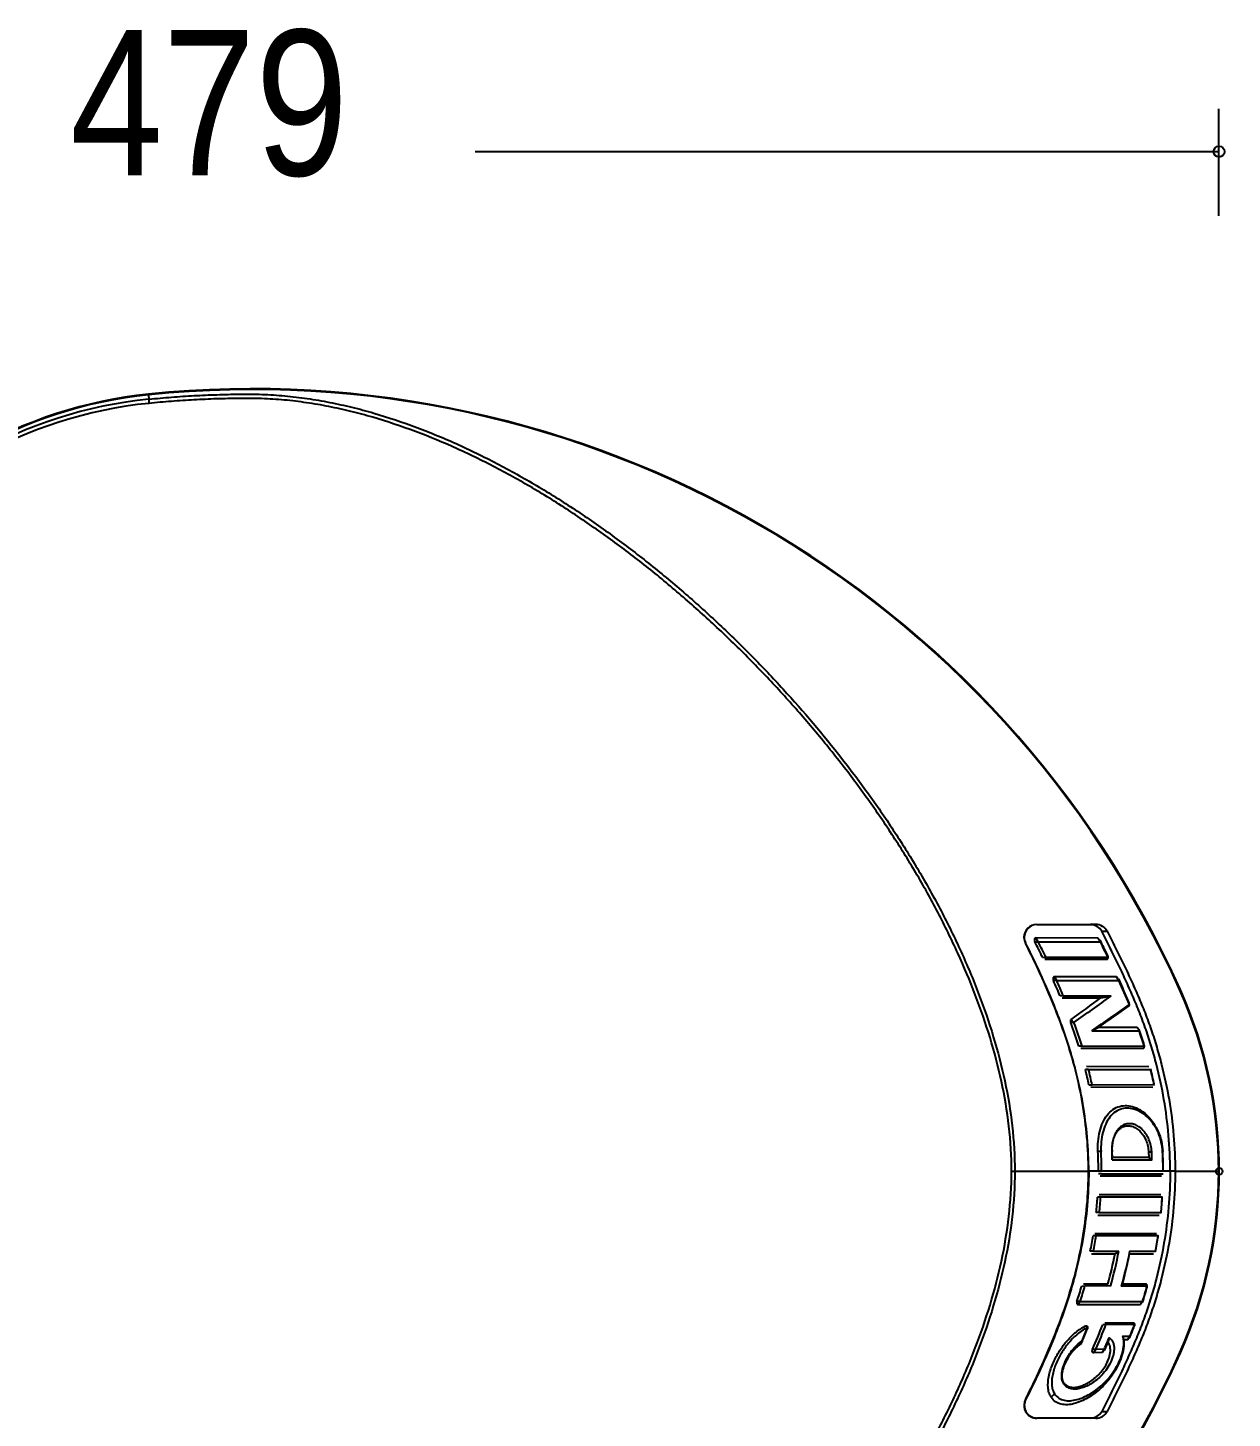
# Model space of a CAD drawing. Extents: x 0 to 170, y 4 to 247.
# Drawn here: x 40.68 to 73.59, y 209.37 to 247.37 of the extents above; entities that cross this region are included whole.
import ezdxf

# ---------------------------------------------------------------- set-up
doc = ezdxf.new("R2010")
doc.units = 0
doc.layers.add('LIVELLO_1', color=160, linetype='Continuous')
doc.styles.add('STD', font='txt')

# ---------------------------------------------------------------- blocks, each defined once
blk = doc.blocks.new('AI9-BLK1')
at = {"layer": 'LIVELLO_1', "color": 7}
for p, q in [((-11.684, 116.815), (-11.684, 119.742)), ((-32.005, 118.57), (-11.676, 118.57)), ((-16.661, 97.448), (-15.051, 97.448)), ((-16.659, 97.444), (-15.189, 97.444)), ((-15.05, 97.449), (-15.189, 97.444)), ((-14.994, 97.08), (-14.922, 96.97)), ((-16.501, 96.553), (-16.41, 96.55)), ((-14.713, 96.547), (-16.411, 96.55)), ((-16.443, 96.503), (-14.745, 96.5)), ((-16.116, 95.917), (-16.206, 95.918)), ((-16.116, 95.917), (-16.181, 96.016)), ((-14.415, 95.916), (-14.48, 96.015)), ((-15.933, 95.494), (-16.023, 95.496)), ((-15.966, 95.443), (-14.91, 95.443)), ((-14.908, 95.443), (-14.637, 95.493)), ((-15.646, 94.771), (-15.735, 94.772)), ((-15.646, 94.771), (-15.724, 94.854)), ((-15.157, 94.542), (-14.981, 94.63)), ((-13.858, 94.541), (-13.916, 94.629)), ((-15.157, 94.541), (-13.859, 94.539)), ((-15.426, 94.121), (-15.514, 94.121)), ((-15.247, 93.487), (-15.334, 93.488)), ((-13.601, 93.562), (-15.299, 93.565)), ((-15.236, 93.065), (-15.147, 93.064)), ((-15.184, 93.009), (-13.49, 93.007)), ((-13.454, 93.061), (-15.148, 93.064)), ((-14.596, 91.079), (-14.604, 91.245)), ((-13.608, 91.239), (-13.601, 91.078)), ((-17.352, 90.703), (-17.262, 90.703)), ((-14.977, 90.703), (-15.243, 90.703)), ((-14.891, 90.634), (-14.978, 90.634)), ((-13.252, 90.568), (-14.933, 90.571)), ((-13.21, 90.703), (-14.891, 90.703)), ((-14.891, 90.634), (-13.212, 90.631)), ((-13.017, 90.703), (-13.207, 90.703)), ((-13.273, 90.056), (-14.955, 90.058)), ((-14.916, 89.998), (-15.001, 89.998)), ((-14.953, 89.575), (-15.038, 89.575)), ((-14.997, 89.508), (-13.313, 89.507)), ((-15.038, 88.942), (-15.123, 88.942)), ((-13.386, 88.996), (-15.075, 88.998)), ((-15.115, 88.52), (-15.201, 88.52)), ((-15.165, 88.446), (-14.521, 88.446)), ((-15.115, 88.52), (-14.419, 88.52)), ((-14.419, 88.52), (-14.521, 88.446)), ((-14.127, 88.444), (-13.472, 88.444)), ((-15.434, 87.568), (-15.346, 87.569)), ((-14.72, 87.62), (-15.381, 87.622)), ((-14.647, 87.568), (-15.346, 87.569)), ((-13.679, 87.62), (-14.323, 87.62)), ((-13.771, 87.144), (-13.827, 87.06)), ((-14.772, 86.512), (-14.86, 86.511)), ((-14.806, 86.561), (-14.025, 86.559)), ((-14.888, 84.141), (-14.742, 84.141)), ((-15.19, 83.96), (-16.661, 83.96))]:
    blk.add_line(p, q, dxfattribs=at)
for points in [[(-16.712, 96.974), (-16.62, 96.973), (-16.691, 97.082)], [(-14.598, 91.015), (-13.514, 91.014), (-13.601, 91.078), (-14.596, 91.079)], [(-15.474, 87.146), (-15.531, 87.061), (-13.827, 87.06)], [(-14.686, 86.156), (-14.724, 86.034), (-14.82, 85.803)], [(-14.117, 86.193), (-14.181, 86.099), (-14.285, 86.099)], [(-14.814, 85.848), (-14.877, 85.75), (-15.108, 85.743)]]:
    blk.add_lwpolyline(points, dxfattribs=at)
blk.add_circle((-11.682, 118.57), 0.148, dxfattribs=at)
blk.add_ellipse((-11.675, 90.703), major_axis=(-0.0007, -0.098), ratio=0.898045, dxfattribs=at)
for points, knots in [([(-49.522, 74.42), (-47.498, 71.62), (-44.376, 69.816), (-40.937, 69.463), (-29.008, 68.239), (-17.64, 74.803), (-12.735, 85.746), (-11.322, 88.899), (-11.322, 92.506), (-12.735, 95.659), (-17.64, 106.602), (-29.008, 113.166), (-40.937, 111.942)], [0, 0, 0, 0, 1, 1, 1, 2, 2, 2, 3, 3, 3, 4, 4, 4, 4]), ([(-12.881, 90.703), (-12.881, 90.703), (-11.691, 90.703), (-11.691, 90.703), (-11.691, 92.409), (-12.053, 94.095), (-12.75, 95.652), (-17.652, 106.587), (-29.014, 113.149), (-40.935, 111.925), (-40.935, 111.925), (-40.924, 111.805), (-40.924, 111.805), (-40.718, 111.827), (-40.513, 111.845), (-40.306, 111.86), (-40.1, 111.876), (-39.894, 111.891), (-39.688, 111.902), (-39.481, 111.912), (-39.275, 111.921), (-39.067, 111.928), (-38.861, 111.935), (-38.655, 111.939), (-38.448, 111.942), (-38.345, 111.942), (-38.242, 111.943), (-38.139, 111.942), (-38.036, 111.942), (-37.933, 111.94), (-37.829, 111.936), (-37.622, 111.928), (-37.415, 111.915), (-37.21, 111.896), (-37.004, 111.878), (-36.799, 111.852), (-36.595, 111.824), (-36.39, 111.793), (-36.186, 111.759), (-35.984, 111.718), (-35.781, 111.678), (-35.579, 111.634), (-35.378, 111.586), (-35.178, 111.536), (-34.977, 111.482), (-34.78, 111.424), (-34.384, 111.309), (-33.99, 111.178), (-33.605, 111.032), (-33.217, 110.886), (-32.834, 110.729), (-32.458, 110.559), (-32.082, 110.387), (-31.711, 110.204), (-31.345, 110.011), (-30.979, 109.819), (-30.619, 109.615), (-30.263, 109.404), (-29.909, 109.191), (-29.559, 108.969), (-29.214, 108.741), (-28.87, 108.511), (-28.531, 108.274), (-28.197, 108.029), (-27.863, 107.785), (-27.535, 107.534), (-27.213, 107.276), (-26.888, 107.016), (-26.571, 106.751), (-26.258, 106.48), (-25.946, 106.209), (-25.639, 105.931), (-25.337, 105.648), (-25.035, 105.365), (-24.738, 105.075), (-24.447, 104.78), (-24.157, 104.485), (-23.871, 104.187), (-23.592, 103.88), (-23.032, 103.269), (-22.498, 102.636), (-21.987, 101.984), (-21.733, 101.657), (-21.482, 101.325), (-21.241, 100.989), (-21, 100.653), (-20.767, 100.311), (-20.539, 99.963), (-20.313, 99.617), (-20.093, 99.264), (-19.883, 98.908), (-19.672, 98.55), (-19.47, 98.187), (-19.278, 97.821), (-19.087, 97.454), (-18.904, 97.082), (-18.732, 96.704), (-18.56, 96.327), (-18.398, 95.944), (-18.252, 95.557), (-18.104, 95.171), (-17.968, 94.776), (-17.849, 94.381), (-17.728, 93.983), (-17.624, 93.582), (-17.537, 93.176), (-17.362, 92.363), (-17.262, 91.533), (-17.262, 90.703), (-17.262, 90.703), (-15.247, 90.703), (-15.247, 90.703), (-15.247, 91.014), (-15.262, 91.325), (-15.29, 91.634), (-15.317, 91.943), (-15.358, 92.253), (-15.411, 92.559), (-15.463, 92.867), (-15.529, 93.172), (-15.606, 93.473), (-15.683, 93.775), (-15.772, 94.074), (-15.871, 94.368), (-15.969, 94.661), (-16.08, 94.954), (-16.196, 95.243), (-16.312, 95.533), (-16.436, 95.816), (-16.565, 96.099), (-16.694, 96.382), (-16.831, 96.662), (-16.971, 96.94)], [0, 0, 0, 0, 1, 1, 1, 2, 2, 2, 3, 3, 3, 4, 4, 4, 5, 5, 5, 6, 6, 6, 7, 7, 7, 8, 8, 8, 9, 9, 9, 10, 10, 10, 11, 11, 11, 12, 12, 12, 13, 13, 13, 14, 14, 14, 15, 15, 15, 16, 16, 16, 17, 17, 17, 18, 18, 18, 19, 19, 19, 20, 20, 20, 21, 21, 21, 22, 22, 22, 23, 23, 23, 24, 24, 24, 25, 25, 25, 26, 26, 26, 27, 27, 27, 28, 28, 28, 29, 29, 29, 30, 30, 30, 31, 31, 31, 32, 32, 32, 33, 33, 33, 34, 34, 34, 35, 35, 35, 36, 36, 36, 37, 37, 37, 38, 38, 38, 39, 39, 39, 40, 40, 40, 41, 41, 41, 42, 42, 42, 43, 43, 43, 44, 44, 44, 44]), ([(-40.924, 111.805), (-40.924, 111.805), (-40.924, 111.805), (-40.924, 111.805), (-40.924, 111.805), (-40.925, 111.804), (-40.925, 111.804), (-40.925, 111.804), (-40.925, 111.803), (-40.925, 111.803), (-40.925, 111.803), (-40.925, 111.8), (-40.925, 111.8), (-40.925, 111.8), (-40.927, 111.794), (-40.927, 111.794), (-40.927, 111.794), (-40.927, 111.769), (-40.927, 111.769), (-40.927, 111.769), (-40.925, 111.73), (-40.925, 111.73), (-40.925, 111.73), (-40.923, 111.691), (-40.923, 111.691), (-44.293, 111.354), (-47.36, 109.595), (-49.35, 106.853)], [0, 0, 0, 0, 1, 1, 1, 2, 2, 2, 3, 3, 3, 4, 4, 4, 5, 5, 5, 6, 6, 6, 7, 7, 7, 8, 8, 8, 9, 9, 9, 9]), ([(-17.352, 90.703), (-17.352, 91.526), (-17.454, 92.353), (-17.628, 93.159), (-17.716, 93.563), (-17.82, 93.964), (-17.939, 94.358), (-18.06, 94.754), (-18.194, 95.142), (-18.341, 95.53), (-18.488, 95.914), (-18.65, 96.294), (-18.821, 96.669), (-18.992, 97.046), (-19.174, 97.417), (-19.366, 97.781), (-19.46, 97.964), (-19.559, 98.146), (-19.659, 98.326), (-19.759, 98.506), (-19.863, 98.685), (-19.967, 98.862), (-20.178, 99.217), (-20.395, 99.566), (-20.623, 99.912), (-20.847, 100.258), (-21.082, 100.598), (-21.321, 100.932), (-21.563, 101.267), (-21.809, 101.598), (-22.065, 101.921), (-22.318, 102.247), (-22.58, 102.567), (-22.845, 102.882), (-22.979, 103.039), (-23.114, 103.194), (-23.249, 103.348), (-23.385, 103.503), (-23.524, 103.656), (-23.661, 103.808), (-23.94, 104.112), (-24.225, 104.411), (-24.514, 104.703), (-24.66, 104.852), (-24.806, 104.996), (-24.953, 105.139), (-25.101, 105.284), (-25.251, 105.426), (-25.401, 105.566), (-25.702, 105.848), (-26.008, 106.125), (-26.319, 106.393), (-26.631, 106.663), (-26.948, 106.928), (-27.269, 107.185), (-27.591, 107.44), (-27.918, 107.691), (-28.251, 107.934), (-28.584, 108.176), (-28.921, 108.412), (-29.265, 108.64), (-29.608, 108.869), (-29.955, 109.089), (-30.31, 109.3), (-30.663, 109.511), (-31.021, 109.713), (-31.386, 109.904), (-31.751, 110.095), (-32.12, 110.278), (-32.496, 110.448), (-32.869, 110.618), (-33.25, 110.774), (-33.635, 110.92), (-34.022, 111.064), (-34.411, 111.194), (-34.808, 111.31), (-35.004, 111.367), (-35.203, 111.421), (-35.402, 111.471), (-35.602, 111.519), (-35.802, 111.563), (-36.006, 111.603), (-36.207, 111.644), (-36.41, 111.678), (-36.613, 111.708), (-36.817, 111.737), (-37.02, 111.763), (-37.225, 111.781), (-37.328, 111.79), (-37.43, 111.797), (-37.533, 111.804), (-37.636, 111.813), (-37.738, 111.817), (-37.843, 111.821), (-37.893, 111.823), (-37.944, 111.824), (-37.995, 111.825), (-38.048, 111.825), (-38.098, 111.825), (-38.15, 111.827), (-38.201, 111.827), (-38.253, 111.827), (-38.304, 111.825), (-38.355, 111.825), (-38.407, 111.825), (-38.458, 111.825), (-38.562, 111.824), (-38.665, 111.823), (-38.766, 111.821), (-38.87, 111.818), (-38.973, 111.815), (-39.076, 111.813), (-39.28, 111.805), (-39.485, 111.796), (-39.692, 111.786), (-39.897, 111.774), (-40.101, 111.762), (-40.308, 111.745), (-40.513, 111.729), (-40.718, 111.712), (-40.923, 111.691)], [0, 0, 0, 0, 1, 1, 1, 2, 2, 2, 3, 3, 3, 4, 4, 4, 5, 5, 5, 6, 6, 6, 7, 7, 7, 8, 8, 8, 9, 9, 9, 10, 10, 10, 11, 11, 11, 12, 12, 12, 13, 13, 13, 14, 14, 14, 15, 15, 15, 16, 16, 16, 17, 17, 17, 18, 18, 18, 19, 19, 19, 20, 20, 20, 21, 21, 21, 22, 22, 22, 23, 23, 23, 24, 24, 24, 25, 25, 25, 26, 26, 26, 27, 27, 27, 28, 28, 28, 29, 29, 29, 30, 30, 30, 31, 31, 31, 32, 32, 32, 33, 33, 33, 34, 34, 34, 35, 35, 35, 36, 36, 36, 37, 37, 37, 38, 38, 38, 39, 39, 39, 40, 40, 40, 40]), ([(-16.661, 97.448), (-16.854, 97.448), (-17.011, 97.292), (-17.011, 97.098), (-17.011, 97.044), (-16.996, 96.99), (-16.971, 96.94)], [0, 0, 0, 0, 1, 1, 1, 2, 2, 2, 2]), ([(-16.661, 97.444), (-16.851, 97.444), (-17.005, 97.289), (-17.005, 97.098), (-17.005, 97.045), (-16.992, 96.991), (-16.967, 96.941)], [0, 0, 0, 0, 1, 1, 1, 2, 2, 2, 2]), ([(-15.243, 90.703), (-15.243, 91.014), (-15.256, 91.325), (-15.285, 91.634), (-15.311, 91.945), (-15.353, 92.254), (-15.405, 92.559), (-15.459, 92.868), (-15.524, 93.173), (-15.602, 93.474), (-15.639, 93.623), (-15.682, 93.775), (-15.725, 93.924), (-15.77, 94.074), (-15.815, 94.222), (-15.866, 94.368), (-15.915, 94.517), (-15.966, 94.663), (-16.022, 94.809), (-16.048, 94.881), (-16.077, 94.954), (-16.105, 95.028), (-16.134, 95.099), (-16.162, 95.172), (-16.191, 95.245), (-16.307, 95.533), (-16.431, 95.818), (-16.561, 96.102), (-16.69, 96.385), (-16.826, 96.665), (-16.967, 96.941)], [0, 0, 0, 0, 1, 1, 1, 2, 2, 2, 3, 3, 3, 4, 4, 4, 5, 5, 5, 6, 6, 6, 7, 7, 7, 8, 8, 8, 9, 9, 9, 10, 10, 10, 10]), ([(-14.994, 97.079), (-14.994, 97.079), (-16.693, 97.08), (-16.693, 97.08), (-16.697, 97.08), (-16.703, 97.08), (-16.707, 97.078), (-16.71, 97.075), (-16.715, 97.072), (-16.717, 97.068), (-16.722, 97.063), (-16.723, 97.058), (-16.725, 97.053), (-16.726, 97.048), (-16.727, 97.039), (-16.727, 97.034), (-16.727, 97.027), (-16.727, 97.021), (-16.726, 97.015), (-16.725, 97.008), (-16.723, 97.001), (-16.722, 96.994), (-16.719, 96.988), (-16.716, 96.981), (-16.713, 96.974)], [0, 0, 0, 0, 1, 1, 1, 2, 2, 2, 3, 3, 3, 4, 4, 4, 5, 5, 5, 6, 6, 6, 7, 7, 7, 8, 8, 8, 8]), ([(-16.411, 96.55), (-16.479, 96.692), (-16.549, 96.832), (-16.62, 96.973), (-16.62, 96.973), (-14.923, 96.97), (-14.923, 96.97)], [0, 0, 0, 0, 1, 1, 1, 2, 2, 2, 2]), ([(-14.745, 96.5), (-14.74, 96.5), (-14.736, 96.502), (-14.731, 96.503), (-14.727, 96.506), (-14.723, 96.509), (-14.72, 96.513), (-14.717, 96.517), (-14.714, 96.521), (-14.713, 96.526), (-14.709, 96.531), (-14.709, 96.539), (-14.709, 96.544), (-14.708, 96.55), (-14.709, 96.558), (-14.709, 96.564), (-14.711, 96.571), (-14.713, 96.577), (-14.714, 96.582), (-14.717, 96.59), (-14.718, 96.595), (-14.723, 96.602), (-14.791, 96.746), (-14.862, 96.888), (-14.933, 97.028)], [0, 0, 0, 0, 1, 1, 1, 2, 2, 2, 3, 3, 3, 4, 4, 4, 5, 5, 5, 6, 6, 6, 7, 7, 7, 8, 8, 8, 8]), ([(-13.017, 90.703), (-13.017, 91.029), (-13.033, 91.36), (-13.059, 91.686), (-13.088, 92.013), (-13.13, 92.339), (-13.187, 92.662), (-13.241, 92.987), (-13.31, 93.308), (-13.393, 93.626), (-13.432, 93.785), (-13.478, 93.942), (-13.525, 94.101), (-13.572, 94.257), (-13.623, 94.413), (-13.676, 94.569), (-13.73, 94.722), (-13.787, 94.877), (-13.847, 95.03), (-13.877, 95.108), (-13.908, 95.184), (-13.94, 95.259), (-13.971, 95.335), (-14.003, 95.411), (-14.035, 95.486), (-14.101, 95.636), (-14.168, 95.788), (-14.236, 95.935), (-14.304, 96.086), (-14.374, 96.233), (-14.444, 96.382), (-14.586, 96.679), (-14.734, 96.971), (-14.888, 97.262), (-14.888, 97.262), (-14.742, 97.262), (-14.742, 97.262)], [0, 0, 0, 0, 1, 1, 1, 2, 2, 2, 3, 3, 3, 4, 4, 4, 5, 5, 5, 6, 6, 6, 7, 7, 7, 8, 8, 8, 9, 9, 9, 10, 10, 10, 11, 11, 11, 12, 12, 12, 12]), ([(-14.742, 97.262), (-14.665, 97.116), (-14.591, 96.97), (-14.516, 96.824), (-14.443, 96.679), (-14.371, 96.53), (-14.299, 96.382), (-14.229, 96.233), (-14.159, 96.086), (-14.092, 95.935), (-14.023, 95.788), (-13.957, 95.636), (-13.891, 95.486), (-13.827, 95.335), (-13.765, 95.184), (-13.704, 95.03), (-13.644, 94.877), (-13.588, 94.722), (-13.536, 94.569), (-13.482, 94.413), (-13.431, 94.257), (-13.385, 94.1), (-13.338, 93.942), (-13.293, 93.785), (-13.252, 93.626), (-13.173, 93.308), (-13.103, 92.987), (-13.048, 92.662), (-12.992, 92.339), (-12.951, 92.013), (-12.922, 91.686), (-12.895, 91.36), (-12.881, 91.029), (-12.881, 90.703)], [0, 0, 0, 0, 1, 1, 1, 2, 2, 2, 3, 3, 3, 4, 4, 4, 5, 5, 5, 6, 6, 6, 7, 7, 7, 8, 8, 8, 9, 9, 9, 10, 10, 10, 11, 11, 11, 11]), ([(-14.481, 96.015), (-14.481, 96.015), (-16.181, 96.015), (-16.181, 96.015), (-16.185, 96.015), (-16.191, 96.015), (-16.195, 96.014), (-16.199, 96.009), (-16.203, 96.006), (-16.206, 96.002), (-16.209, 95.999), (-16.212, 95.995), (-16.213, 95.989), (-16.215, 95.985), (-16.216, 95.979), (-16.217, 95.974), (-16.217, 95.974), (-16.217, 95.957), (-16.217, 95.957), (-16.216, 95.948), (-16.215, 95.943), (-16.213, 95.935), (-16.212, 95.93), (-16.209, 95.924), (-16.206, 95.918)], [0, 0, 0, 0, 1, 1, 1, 2, 2, 2, 3, 3, 3, 4, 4, 4, 5, 5, 5, 6, 6, 6, 7, 7, 7, 8, 8, 8, 8]), ([(-15.646, 94.769), (-15.308, 95.008), (-14.971, 95.249), (-14.638, 95.491), (-14.638, 95.491), (-15.933, 95.494), (-15.933, 95.494), (-15.992, 95.635), (-16.053, 95.777), (-16.116, 95.916), (-16.116, 95.916), (-14.415, 95.914), (-14.415, 95.914)], [0, 0, 0, 0, 1, 1, 1, 2, 2, 2, 3, 3, 3, 4, 4, 4, 4]), ([(-13.916, 94.629), (-13.916, 94.629), (-14.983, 94.63), (-14.983, 94.63), (-14.702, 94.825), (-14.425, 95.02), (-14.147, 95.219), (-14.14, 95.226), (-14.136, 95.233), (-14.132, 95.242), (-14.13, 95.252), (-14.128, 95.263), (-14.13, 95.273), (-14.131, 95.286), (-14.134, 95.297), (-14.139, 95.307), (-14.23, 95.528), (-14.325, 95.745), (-14.423, 95.963)], [0, 0, 0, 0, 1, 1, 1, 2, 2, 2, 3, 3, 3, 4, 4, 4, 5, 5, 5, 6, 6, 6, 6]), ([(-15.725, 94.853), (-15.731, 94.849), (-15.735, 94.842), (-15.738, 94.833), (-15.743, 94.825), (-15.744, 94.815), (-15.743, 94.803), (-15.741, 94.792), (-15.74, 94.782), (-15.735, 94.772)], [0, 0, 0, 0, 1, 1, 1, 2, 2, 2, 3, 3, 3, 3]), ([(-13.723, 94.117), (-13.723, 94.117), (-15.426, 94.12), (-15.426, 94.12), (-15.494, 94.339), (-15.568, 94.555), (-15.646, 94.769)], [0, 0, 0, 0, 1, 1, 1, 2, 2, 2, 2]), ([(-15.46, 94.067), (-15.46, 94.067), (-13.758, 94.066), (-13.758, 94.066), (-13.754, 94.066), (-13.749, 94.066), (-13.747, 94.067), (-13.742, 94.068), (-13.739, 94.071), (-13.735, 94.075), (-13.732, 94.078), (-13.729, 94.083), (-13.727, 94.085), (-13.725, 94.09), (-13.723, 94.094), (-13.723, 94.098), (-13.72, 94.104), (-13.72, 94.11), (-13.72, 94.114), (-13.72, 94.12), (-13.72, 94.125), (-13.72, 94.129), (-13.722, 94.138), (-13.723, 94.142), (-13.725, 94.148), (-13.766, 94.291), (-13.813, 94.433), (-13.861, 94.575)], [0, 0, 0, 0, 1, 1, 1, 2, 2, 2, 3, 3, 3, 4, 4, 4, 5, 5, 5, 6, 6, 6, 7, 7, 7, 8, 8, 8, 9, 9, 9, 9]), ([(-15.147, 93.064), (-15.179, 93.204), (-15.211, 93.345), (-15.247, 93.487), (-15.247, 93.487), (-13.549, 93.484), (-13.549, 93.484)], [0, 0, 0, 0, 1, 1, 1, 2, 2, 2, 2]), ([(-13.223, 91.239), (-13.231, 91.414), (-13.271, 91.587), (-13.339, 91.75), (-13.373, 91.825), (-13.412, 91.901), (-13.459, 91.97), (-13.501, 92.035), (-13.551, 92.096), (-13.607, 92.153), (-13.658, 92.206), (-13.715, 92.253), (-13.776, 92.294), (-13.834, 92.332), (-13.895, 92.363), (-13.959, 92.387), (-14.021, 92.409), (-14.085, 92.423), (-14.149, 92.427), (-14.213, 92.431), (-14.275, 92.424), (-14.336, 92.409), (-14.398, 92.392), (-14.457, 92.363), (-14.511, 92.328), (-14.567, 92.289), (-14.618, 92.241), (-14.662, 92.186), (-14.708, 92.128), (-14.746, 92.061), (-14.778, 91.994), (-14.813, 91.92), (-14.839, 91.842), (-14.859, 91.762), (-14.88, 91.678), (-14.894, 91.594), (-14.9, 91.506), (-14.908, 91.418), (-14.91, 91.329), (-14.906, 91.242), (-14.906, 91.242), (-14.99, 91.242), (-14.99, 91.242), (-14.996, 91.335), (-14.994, 91.429), (-14.986, 91.522), (-14.978, 91.614), (-14.964, 91.703), (-14.942, 91.794), (-14.92, 91.876), (-14.894, 91.959), (-14.857, 92.037), (-14.826, 92.109), (-14.785, 92.179), (-14.736, 92.241), (-14.691, 92.298), (-14.638, 92.349), (-14.579, 92.392), (-14.522, 92.43), (-14.461, 92.46), (-14.396, 92.478), (-14.332, 92.495), (-14.265, 92.503), (-14.2, 92.498), (-14.13, 92.494), (-14.063, 92.479), (-13.999, 92.458), (-13.93, 92.433), (-13.864, 92.4), (-13.805, 92.359), (-13.739, 92.315), (-13.678, 92.265), (-13.625, 92.21), (-13.566, 92.149), (-13.514, 92.084), (-13.467, 92.013), (-13.418, 91.939), (-13.377, 91.862), (-13.342, 91.781), (-13.271, 91.611), (-13.23, 91.428), (-13.22, 91.244)], [0, 0, 0, 0, 1, 1, 1, 2, 2, 2, 3, 3, 3, 4, 4, 4, 5, 5, 5, 6, 6, 6, 7, 7, 7, 8, 8, 8, 9, 9, 9, 10, 10, 10, 11, 11, 11, 12, 12, 12, 13, 13, 13, 14, 14, 14, 15, 15, 15, 16, 16, 16, 17, 17, 17, 18, 18, 18, 19, 19, 19, 20, 20, 20, 21, 21, 21, 22, 22, 22, 23, 23, 23, 24, 24, 24, 25, 25, 25, 26, 26, 26, 27, 27, 27, 27]), ([(-13.608, 91.239), (-13.608, 91.239), (-13.521, 91.239), (-13.521, 91.239), (-13.528, 91.352), (-13.551, 91.464), (-13.596, 91.569), (-13.636, 91.665), (-13.691, 91.755), (-13.762, 91.83), (-13.796, 91.864), (-13.83, 91.896), (-13.87, 91.92), (-13.906, 91.946), (-13.945, 91.966), (-13.988, 91.981), (-14.027, 91.994), (-14.069, 92.003), (-14.11, 92.004), (-14.15, 92.007), (-14.191, 92.003), (-14.23, 91.991), (-14.271, 91.98), (-14.309, 91.963), (-14.342, 91.939), (-14.38, 91.913), (-14.412, 91.882), (-14.441, 91.848), (-14.472, 91.81), (-14.497, 91.769), (-14.519, 91.725), (-14.541, 91.676), (-14.56, 91.627), (-14.573, 91.576), (-14.602, 91.467), (-14.612, 91.354), (-14.606, 91.241)], [0, 0, 0, 0, 1, 1, 1, 2, 2, 2, 3, 3, 3, 4, 4, 4, 5, 5, 5, 6, 6, 6, 7, 7, 7, 8, 8, 8, 9, 9, 9, 10, 10, 10, 11, 11, 11, 12, 12, 12, 12]), ([(-14.604, 91.245), (-14.606, 91.298), (-14.605, 91.35), (-14.601, 91.401), (-14.595, 91.452), (-14.586, 91.503), (-14.573, 91.554), (-14.56, 91.601), (-14.544, 91.645), (-14.523, 91.691), (-14.504, 91.732), (-14.48, 91.769), (-14.451, 91.806), (-14.425, 91.837), (-14.394, 91.865), (-14.361, 91.886), (-14.329, 91.909), (-14.294, 91.926), (-14.257, 91.936), (-14.22, 91.946), (-14.182, 91.949), (-14.146, 91.947), (-14.107, 91.945), (-14.069, 91.937), (-14.034, 91.923), (-13.995, 91.911), (-13.959, 91.891), (-13.927, 91.868), (-13.89, 91.844), (-13.857, 91.815), (-13.827, 91.784), (-13.762, 91.715), (-13.712, 91.631), (-13.675, 91.543), (-13.655, 91.495), (-13.64, 91.445), (-13.629, 91.394), (-13.617, 91.343), (-13.61, 91.292), (-13.608, 91.239)], [0, 0, 0, 0, 1, 1, 1, 2, 2, 2, 3, 3, 3, 4, 4, 4, 5, 5, 5, 6, 6, 6, 7, 7, 7, 8, 8, 8, 9, 9, 9, 10, 10, 10, 11, 11, 11, 12, 12, 12, 13, 13, 13, 13]), ([(-14.891, 90.703), (-14.891, 90.703), (-14.977, 90.703), (-14.977, 90.703), (-14.977, 90.882), (-14.981, 91.062), (-14.99, 91.242)], [0, 0, 0, 0, 1, 1, 1, 2, 2, 2, 2]), ([(-17.262, 90.703), (-17.262, 89.872), (-17.362, 89.04), (-17.537, 88.229), (-17.624, 87.822), (-17.728, 87.422), (-17.849, 87.024), (-17.968, 86.629), (-18.104, 86.234), (-18.252, 85.848), (-18.398, 85.459), (-18.56, 85.076), (-18.732, 84.701), (-18.818, 84.512), (-18.907, 84.323), (-18.998, 84.137), (-19.088, 83.951), (-19.181, 83.766), (-19.278, 83.583), (-19.47, 83.215), (-19.672, 82.853), (-19.883, 82.496), (-20.093, 82.138), (-20.313, 81.788), (-20.539, 81.442), (-20.653, 81.267), (-20.768, 81.095), (-20.886, 80.924), (-21.001, 80.752), (-21.121, 80.585), (-21.241, 80.416), (-21.362, 80.247), (-21.485, 80.08), (-21.609, 79.915), (-21.734, 79.749), (-21.86, 79.583), (-21.987, 79.42), (-22.498, 78.769), (-23.032, 78.135), (-23.592, 77.523), (-23.871, 77.218), (-24.157, 76.919), (-24.447, 76.623), (-24.738, 76.328), (-25.035, 76.04), (-25.337, 75.757), (-25.639, 75.473), (-25.946, 75.196), (-26.258, 74.924), (-26.571, 74.654), (-26.888, 74.388), (-27.213, 74.129), (-27.535, 73.871), (-27.863, 73.62), (-28.197, 73.376), (-28.531, 73.131), (-28.87, 72.894), (-29.214, 72.664), (-29.559, 72.435), (-29.909, 72.214), (-30.263, 72.001), (-30.619, 71.788), (-30.979, 71.586), (-31.345, 71.394), (-31.711, 71.201), (-32.082, 71.018), (-32.458, 70.848), (-32.834, 70.676), (-33.217, 70.517), (-33.605, 70.371), (-33.99, 70.226), (-34.384, 70.095), (-34.78, 69.978), (-34.977, 69.923), (-35.178, 69.869), (-35.378, 69.819), (-35.579, 69.771), (-35.781, 69.726), (-35.984, 69.686), (-36.186, 69.646), (-36.39, 69.611), (-36.595, 69.581), (-36.799, 69.551), (-37.004, 69.527), (-37.21, 69.509), (-37.415, 69.489), (-37.622, 69.475), (-37.829, 69.469), (-37.933, 69.465), (-38.036, 69.463), (-38.139, 69.463), (-38.242, 69.462), (-38.345, 69.463), (-38.448, 69.463), (-38.655, 69.466), (-38.861, 69.47), (-39.067, 69.476), (-39.275, 69.483), (-39.481, 69.491), (-39.688, 69.504), (-39.894, 69.516), (-40.1, 69.527), (-40.306, 69.544), (-40.513, 69.56), (-40.718, 69.578), (-40.924, 69.598), (-40.924, 69.598), (-40.935, 69.479), (-40.935, 69.479), (-29.014, 68.256), (-17.652, 74.816), (-12.75, 85.752), (-12.053, 87.309), (-11.691, 88.996), (-11.691, 90.703)], [0, 0, 0, 0, 1, 1, 1, 2, 2, 2, 3, 3, 3, 4, 4, 4, 5, 5, 5, 6, 6, 6, 7, 7, 7, 8, 8, 8, 9, 9, 9, 10, 10, 10, 11, 11, 11, 12, 12, 12, 13, 13, 13, 14, 14, 14, 15, 15, 15, 16, 16, 16, 17, 17, 17, 18, 18, 18, 19, 19, 19, 20, 20, 20, 21, 21, 21, 22, 22, 22, 23, 23, 23, 24, 24, 24, 25, 25, 25, 26, 26, 26, 27, 27, 27, 28, 28, 28, 29, 29, 29, 30, 30, 30, 31, 31, 31, 32, 32, 32, 33, 33, 33, 34, 34, 34, 35, 35, 35, 36, 36, 36, 37, 37, 37, 38, 38, 38, 38]), ([(-40.923, 69.713), (-40.718, 69.693), (-40.513, 69.675), (-40.308, 69.659), (-40.101, 69.643), (-39.897, 69.631), (-39.692, 69.618), (-39.485, 69.608), (-39.28, 69.598), (-39.076, 69.592), (-38.87, 69.585), (-38.665, 69.581), (-38.458, 69.579), (-38.407, 69.578), (-38.355, 69.578), (-38.304, 69.578), (-38.253, 69.578), (-38.201, 69.578), (-38.15, 69.578), (-38.098, 69.578), (-38.048, 69.578), (-37.995, 69.581), (-37.944, 69.581), (-37.893, 69.582), (-37.843, 69.584), (-37.738, 69.588), (-37.636, 69.592), (-37.533, 69.599), (-37.43, 69.605), (-37.328, 69.614), (-37.225, 69.623), (-37.02, 69.642), (-36.817, 69.666), (-36.613, 69.697), (-36.41, 69.726), (-36.207, 69.761), (-36.006, 69.802), (-35.802, 69.84), (-35.602, 69.886), (-35.402, 69.936), (-35.203, 69.984), (-35.004, 70.036), (-34.808, 70.093), (-34.411, 70.209), (-34.022, 70.34), (-33.635, 70.485), (-33.25, 70.629), (-32.869, 70.788), (-32.496, 70.957), (-32.12, 71.127), (-31.751, 71.309), (-31.386, 71.5), (-30.658, 71.884), (-29.951, 72.308), (-29.265, 72.763), (-28.921, 72.99), (-28.584, 73.227), (-28.251, 73.47), (-27.918, 73.712), (-27.591, 73.963), (-27.269, 74.222), (-26.948, 74.477), (-26.631, 74.741), (-26.319, 75.01), (-26.008, 75.28), (-25.702, 75.557), (-25.401, 75.837), (-25.251, 75.979), (-25.101, 76.121), (-24.953, 76.265), (-24.806, 76.409), (-24.66, 76.554), (-24.514, 76.7), (-24.225, 76.992), (-23.94, 77.292), (-23.661, 77.595), (-23.524, 77.749), (-23.385, 77.9), (-23.249, 78.056), (-23.114, 78.21), (-22.979, 78.366), (-22.845, 78.525), (-22.58, 78.838), (-22.318, 79.157), (-22.065, 79.482), (-21.937, 79.644), (-21.812, 79.809), (-21.687, 79.975), (-21.564, 80.138), (-21.442, 80.304), (-21.321, 80.473), (-21.202, 80.64), (-21.083, 80.807), (-20.967, 80.978), (-20.85, 81.148), (-20.736, 81.319), (-20.623, 81.493), (-20.395, 81.837), (-20.178, 82.188), (-19.967, 82.543), (-19.758, 82.897), (-19.558, 83.258), (-19.366, 83.624), (-19.27, 83.807), (-19.175, 83.99), (-19.085, 84.175), (-18.994, 84.36), (-18.905, 84.547), (-18.821, 84.734), (-18.65, 85.109), (-18.488, 85.491), (-18.341, 85.875), (-18.195, 86.26), (-18.06, 86.651), (-17.939, 87.046), (-17.82, 87.441), (-17.716, 87.842), (-17.628, 88.244), (-17.541, 88.649), (-17.473, 89.056), (-17.426, 89.466), (-17.379, 89.876), (-17.352, 90.289), (-17.352, 90.703)], [0, 0, 0, 0, 1, 1, 1, 2, 2, 2, 3, 3, 3, 4, 4, 4, 5, 5, 5, 6, 6, 6, 7, 7, 7, 8, 8, 8, 9, 9, 9, 10, 10, 10, 11, 11, 11, 12, 12, 12, 13, 13, 13, 14, 14, 14, 15, 15, 15, 16, 16, 16, 17, 17, 17, 18, 18, 18, 19, 19, 19, 20, 20, 20, 21, 21, 21, 22, 22, 22, 23, 23, 23, 24, 24, 24, 25, 25, 25, 26, 26, 26, 27, 27, 27, 28, 28, 28, 29, 29, 29, 30, 30, 30, 31, 31, 31, 32, 32, 32, 33, 33, 33, 34, 34, 34, 35, 35, 35, 36, 36, 36, 37, 37, 37, 38, 38, 38, 39, 39, 39, 40, 40, 40, 41, 41, 41, 41]), ([(-16.971, 84.465), (-16.831, 84.742), (-16.694, 85.022), (-16.565, 85.305), (-16.436, 85.587), (-16.312, 85.874), (-16.196, 86.162), (-16.08, 86.451), (-15.969, 86.742), (-15.871, 87.037), (-15.772, 87.331), (-15.683, 87.63), (-15.606, 87.932), (-15.529, 88.233), (-15.463, 88.538), (-15.411, 88.843), (-15.358, 89.151), (-15.317, 89.459), (-15.29, 89.77), (-15.262, 90.08), (-15.247, 90.391), (-15.247, 90.703)], [0, 0, 0, 0, 1, 1, 1, 2, 2, 2, 3, 3, 3, 4, 4, 4, 5, 5, 5, 6, 6, 6, 7, 7, 7, 7]), ([(-15.243, 90.703), (-15.243, 90.391), (-15.256, 90.08), (-15.285, 89.77), (-15.311, 89.459), (-15.353, 89.15), (-15.405, 88.843), (-15.459, 88.538), (-15.524, 88.233), (-15.602, 87.931), (-15.639, 87.781), (-15.682, 87.63), (-15.725, 87.481), (-15.77, 87.331), (-15.815, 87.183), (-15.866, 87.036), (-15.915, 86.888), (-15.966, 86.741), (-16.022, 86.596), (-16.048, 86.522), (-16.077, 86.451), (-16.105, 86.376), (-16.134, 86.305), (-16.162, 86.233), (-16.191, 86.16), (-16.307, 85.872), (-16.431, 85.586), (-16.561, 85.303), (-16.69, 85.02), (-16.826, 84.739), (-16.967, 84.463)], [0, 0, 0, 0, 1, 1, 1, 2, 2, 2, 3, 3, 3, 4, 4, 4, 5, 5, 5, 6, 6, 6, 7, 7, 7, 8, 8, 8, 9, 9, 9, 10, 10, 10, 10]), ([(-12.881, 90.703), (-12.881, 90.703), (-13.017, 90.703), (-13.017, 90.703), (-13.017, 90.373), (-13.033, 90.045), (-13.059, 89.719), (-13.088, 89.391), (-13.13, 89.066), (-13.187, 88.741), (-13.241, 88.418), (-13.31, 88.097), (-13.393, 87.778), (-13.432, 87.62), (-13.478, 87.461), (-13.525, 87.305), (-13.572, 87.146), (-13.623, 86.992), (-13.676, 86.836), (-13.73, 86.68), (-13.787, 86.526), (-13.847, 86.373), (-13.877, 86.297), (-13.908, 86.221), (-13.94, 86.146), (-13.971, 86.068), (-14.003, 85.994), (-14.035, 85.919), (-14.101, 85.767), (-14.168, 85.618), (-14.236, 85.468), (-14.304, 85.319), (-14.374, 85.169), (-14.444, 85.022), (-14.586, 84.726), (-14.734, 84.434), (-14.888, 84.141)], [0, 0, 0, 0, 1, 1, 1, 2, 2, 2, 3, 3, 3, 4, 4, 4, 5, 5, 5, 6, 6, 6, 7, 7, 7, 8, 8, 8, 9, 9, 9, 10, 10, 10, 11, 11, 11, 12, 12, 12, 12]), ([(-12.881, 90.703), (-12.881, 90.373), (-12.895, 90.046), (-12.922, 89.719), (-12.951, 89.391), (-12.992, 89.066), (-13.048, 88.741), (-13.103, 88.418), (-13.173, 88.097), (-13.252, 87.778), (-13.293, 87.62), (-13.338, 87.461), (-13.385, 87.305), (-13.431, 87.146), (-13.482, 86.992), (-13.536, 86.836), (-13.588, 86.68), (-13.644, 86.526), (-13.704, 86.373), (-13.765, 86.221), (-13.827, 86.068), (-13.891, 85.919), (-13.957, 85.767), (-14.023, 85.618), (-14.092, 85.468), (-14.159, 85.319), (-14.229, 85.17), (-14.299, 85.022), (-14.371, 84.875), (-14.443, 84.726), (-14.516, 84.581), (-14.591, 84.434), (-14.665, 84.288), (-14.742, 84.141)], [0, 0, 0, 0, 1, 1, 1, 2, 2, 2, 3, 3, 3, 4, 4, 4, 5, 5, 5, 6, 6, 6, 7, 7, 7, 8, 8, 8, 9, 9, 9, 10, 10, 10, 11, 11, 11, 11]), ([(-14.953, 89.575), (-14.953, 89.575), (-13.267, 89.574), (-13.267, 89.574), (-13.254, 89.716), (-13.242, 89.856), (-13.234, 89.997), (-13.234, 89.997), (-14.916, 89.998), (-14.916, 89.998)], [0, 0, 0, 0, 1, 1, 1, 2, 2, 2, 3, 3, 3, 3]), ([(-15.474, 87.146), (-15.474, 87.146), (-13.771, 87.144), (-13.771, 87.144), (-13.727, 87.284), (-13.684, 87.426), (-13.646, 87.568), (-13.646, 87.568), (-14.345, 87.568), (-14.345, 87.568), (-14.257, 87.881), (-14.181, 88.198), (-14.117, 88.52), (-14.117, 88.52), (-13.422, 88.518), (-13.422, 88.518), (-13.395, 88.657), (-13.37, 88.799), (-13.349, 88.941), (-13.349, 88.941), (-15.038, 88.942), (-15.038, 88.942)], [0, 0, 0, 0, 1, 1, 1, 2, 2, 2, 3, 3, 3, 4, 4, 4, 5, 5, 5, 6, 6, 6, 7, 7, 7, 7]), ([(-13.646, 87.541), (-13.644, 87.545), (-13.643, 87.551), (-13.643, 87.556), (-13.642, 87.561), (-13.642, 87.568), (-13.642, 87.572), (-13.643, 87.578), (-13.644, 87.582), (-13.644, 87.588), (-13.646, 87.592), (-13.649, 87.596), (-13.651, 87.602), (-13.654, 87.605), (-13.655, 87.607), (-13.659, 87.612), (-13.662, 87.613), (-13.665, 87.616), (-13.669, 87.617), (-13.672, 87.619), (-13.676, 87.62), (-13.679, 87.62)], [0, 0, 0, 0, 1, 1, 1, 2, 2, 2, 3, 3, 3, 4, 4, 4, 5, 5, 5, 6, 6, 6, 7, 7, 7, 7]), ([(-15.474, 87.146), (-15.474, 87.146), (-15.563, 87.145), (-15.563, 87.145), (-15.565, 87.139), (-15.567, 87.135), (-15.567, 87.128), (-15.568, 87.124), (-15.568, 87.118), (-15.568, 87.111), (-15.568, 87.105), (-15.567, 87.101), (-15.567, 87.095), (-15.565, 87.09), (-15.563, 87.085), (-15.561, 87.081), (-15.558, 87.077), (-15.556, 87.074), (-15.553, 87.071), (-15.549, 87.068), (-15.546, 87.066), (-15.543, 87.064), (-15.539, 87.063), (-15.535, 87.061), (-15.531, 87.061)], [0, 0, 0, 0, 1, 1, 1, 2, 2, 2, 3, 3, 3, 4, 4, 4, 5, 5, 5, 6, 6, 6, 7, 7, 7, 8, 8, 8, 8]), ([(-16.174, 84.621), (-16.174, 84.621), (-16.27, 84.529), (-16.27, 84.529), (-16.295, 84.566), (-16.313, 84.608), (-16.328, 84.652), (-16.342, 84.702), (-16.351, 84.75), (-16.354, 84.801), (-16.359, 84.857), (-16.357, 84.912), (-16.351, 84.967), (-16.346, 85.024), (-16.336, 85.082), (-16.324, 85.139), (-16.31, 85.197), (-16.295, 85.255), (-16.274, 85.312), (-16.256, 85.369), (-16.234, 85.425), (-16.209, 85.481), (-16.159, 85.591), (-16.103, 85.696), (-16.037, 85.8), (-15.973, 85.898), (-15.904, 85.993), (-15.826, 86.079), (-15.754, 86.163), (-15.674, 86.241), (-15.587, 86.311), (-15.507, 86.374), (-15.42, 86.433), (-15.327, 86.477)], [0, 0, 0, 0, 1, 1, 1, 2, 2, 2, 3, 3, 3, 4, 4, 4, 5, 5, 5, 6, 6, 6, 7, 7, 7, 8, 8, 8, 9, 9, 9, 10, 10, 10, 11, 11, 11, 11]), ([(-15.923, 84.893), (-15.939, 84.915), (-15.952, 84.94), (-15.959, 84.964), (-15.969, 84.991), (-15.975, 85.021), (-15.978, 85.05), (-15.982, 85.081), (-15.982, 85.112), (-15.98, 85.145), (-15.978, 85.179), (-15.973, 85.211), (-15.968, 85.245), (-15.955, 85.313), (-15.934, 85.38), (-15.908, 85.444), (-15.882, 85.509), (-15.851, 85.573), (-15.815, 85.633), (-15.78, 85.694), (-15.741, 85.75), (-15.7, 85.804), (-15.66, 85.857), (-15.614, 85.906), (-15.567, 85.952), (-15.522, 85.996), (-15.474, 86.037), (-15.421, 86.071), (-15.372, 86.19), (-15.324, 86.311), (-15.277, 86.431), (-15.363, 86.39), (-15.445, 86.338), (-15.519, 86.278), (-15.6, 86.213), (-15.674, 86.141), (-15.744, 86.064), (-15.817, 85.983), (-15.883, 85.895), (-15.943, 85.806), (-16.004, 85.711), (-16.059, 85.613), (-16.106, 85.511), (-16.129, 85.459), (-16.151, 85.407), (-16.17, 85.353), (-16.187, 85.302), (-16.205, 85.248), (-16.217, 85.193), (-16.231, 85.14), (-16.241, 85.086), (-16.246, 85.032), (-16.252, 84.98), (-16.256, 84.929), (-16.251, 84.878), (-16.248, 84.831), (-16.242, 84.783), (-16.228, 84.737), (-16.215, 84.696), (-16.197, 84.656), (-16.174, 84.621), (-16.144, 84.577), (-16.103, 84.536), (-16.056, 84.506), (-16.012, 84.478), (-15.962, 84.458), (-15.909, 84.445), (-15.856, 84.434), (-15.799, 84.431), (-15.744, 84.434), (-15.685, 84.437), (-15.626, 84.449), (-15.57, 84.463), (-15.509, 84.478), (-15.449, 84.499), (-15.392, 84.524), (-15.331, 84.55), (-15.272, 84.581), (-15.215, 84.614), (-15.155, 84.649), (-15.097, 84.686), (-15.04, 84.727), (-14.978, 84.774), (-14.918, 84.824), (-14.862, 84.878), (-14.803, 84.935), (-14.746, 84.991), (-14.695, 85.054), (-14.64, 85.119), (-14.591, 85.187), (-14.545, 85.257), (-14.499, 85.328), (-14.457, 85.401), (-14.42, 85.481), (-14.383, 85.557), (-14.352, 85.637), (-14.329, 85.718), (-14.306, 85.799), (-14.29, 85.881), (-14.285, 85.965), (-14.284, 86.003), (-14.284, 86.044), (-14.287, 86.084), (-14.29, 86.121), (-14.297, 86.157), (-14.306, 86.193), (-14.306, 86.193), (-14.117, 86.193), (-14.117, 86.193), (-14.075, 86.299), (-14.033, 86.404), (-13.992, 86.511), (-13.992, 86.511), (-14.772, 86.512), (-14.772, 86.512)], [0, 0, 0, 0, 1, 1, 1, 2, 2, 2, 3, 3, 3, 4, 4, 4, 5, 5, 5, 6, 6, 6, 7, 7, 7, 8, 8, 8, 9, 9, 9, 10, 10, 10, 11, 11, 11, 12, 12, 12, 13, 13, 13, 14, 14, 14, 15, 15, 15, 16, 16, 16, 17, 17, 17, 18, 18, 18, 19, 19, 19, 20, 20, 20, 21, 21, 21, 22, 22, 22, 23, 23, 23, 24, 24, 24, 25, 25, 25, 26, 26, 26, 27, 27, 27, 28, 28, 28, 29, 29, 29, 30, 30, 30, 31, 31, 31, 32, 32, 32, 33, 33, 33, 34, 34, 34, 35, 35, 35, 36, 36, 36, 37, 37, 37, 38, 38, 38, 38]), ([(-15.327, 86.477), (-15.323, 86.48), (-15.317, 86.481), (-15.311, 86.481), (-15.307, 86.481), (-15.301, 86.48), (-15.297, 86.478), (-15.292, 86.475), (-15.288, 86.472), (-15.285, 86.468), (-15.28, 86.464), (-15.279, 86.457), (-15.277, 86.453), (-15.275, 86.447), (-15.273, 86.438), (-15.273, 86.431), (-15.273, 86.426), (-15.275, 86.419), (-15.275, 86.412), (-15.277, 86.404), (-15.279, 86.397), (-15.282, 86.392)], [0, 0, 0, 0, 1, 1, 1, 2, 2, 2, 3, 3, 3, 4, 4, 4, 5, 5, 5, 6, 6, 6, 7, 7, 7, 7]), ([(-15.045, 85.838), (-15.045, 85.838), (-15.136, 85.837), (-15.136, 85.837), (-15.04, 86.06), (-14.949, 86.285), (-14.86, 86.511)], [0, 0, 0, 0, 1, 1, 1, 2, 2, 2, 2]), ([(-14.025, 86.559), (-14.021, 86.559), (-14.017, 86.559), (-14.012, 86.558), (-14.009, 86.556), (-14.005, 86.553), (-14.002, 86.551), (-13.999, 86.546), (-13.996, 86.542), (-13.995, 86.538), (-13.992, 86.533), (-13.991, 86.529), (-13.991, 86.523), (-13.989, 86.518), (-13.988, 86.512), (-13.989, 86.505), (-13.989, 86.499), (-13.991, 86.494), (-13.991, 86.488), (-13.992, 86.482), (-13.995, 86.477), (-13.996, 86.471)], [0, 0, 0, 0, 1, 1, 1, 2, 2, 2, 3, 3, 3, 4, 4, 4, 5, 5, 5, 6, 6, 6, 7, 7, 7, 7]), ([(-15.421, 86.071), (-15.421, 86.071), (-15.459, 85.986), (-15.459, 85.986), (-15.506, 85.953), (-15.549, 85.918), (-15.59, 85.878), (-15.633, 85.836), (-15.674, 85.793), (-15.711, 85.746), (-15.75, 85.698), (-15.785, 85.647), (-15.817, 85.593), (-15.85, 85.54), (-15.878, 85.485), (-15.902, 85.427), (-15.927, 85.369), (-15.947, 85.309), (-15.962, 85.248), (-15.968, 85.218), (-15.973, 85.189), (-15.976, 85.157), (-15.978, 85.129), (-15.979, 85.1), (-15.976, 85.071), (-15.975, 85.044), (-15.97, 85.018), (-15.962, 84.991), (-15.955, 84.969), (-15.944, 84.947), (-15.93, 84.926), (-15.908, 84.895), (-15.879, 84.868), (-15.846, 84.847), (-15.814, 84.828), (-15.778, 84.814), (-15.74, 84.805), (-15.702, 84.798), (-15.663, 84.796), (-15.622, 84.798), (-15.58, 84.803), (-15.539, 84.81), (-15.499, 84.821), (-15.455, 84.832), (-15.413, 84.848), (-15.372, 84.865), (-15.33, 84.885), (-15.288, 84.906), (-15.247, 84.93), (-15.205, 84.956), (-15.165, 84.983), (-15.125, 85.011)], [0, 0, 0, 0, 1, 1, 1, 2, 2, 2, 3, 3, 3, 4, 4, 4, 5, 5, 5, 6, 6, 6, 7, 7, 7, 8, 8, 8, 9, 9, 9, 10, 10, 10, 11, 11, 11, 12, 12, 12, 13, 13, 13, 14, 14, 14, 15, 15, 15, 16, 16, 16, 17, 17, 17, 17]), ([(-15.045, 85.838), (-15.045, 85.838), (-14.814, 85.848), (-14.814, 85.848), (-14.771, 85.95), (-14.728, 86.054), (-14.686, 86.156), (-14.663, 86.142), (-14.644, 86.125), (-14.628, 86.106), (-14.609, 86.086), (-14.595, 86.062), (-14.583, 86.037), (-14.572, 86.01), (-14.563, 85.98), (-14.557, 85.95), (-14.551, 85.919), (-14.548, 85.885), (-14.55, 85.854), (-14.55, 85.818), (-14.552, 85.784), (-14.559, 85.75), (-14.564, 85.715), (-14.573, 85.681), (-14.583, 85.647), (-14.602, 85.577), (-14.631, 85.509), (-14.665, 85.445), (-14.698, 85.381), (-14.736, 85.32), (-14.778, 85.262), (-14.82, 85.207), (-14.865, 85.153), (-14.914, 85.103), (-14.961, 85.058), (-15.011, 85.014), (-15.064, 84.973), (-15.108, 84.943), (-15.151, 84.913), (-15.196, 84.888), (-15.238, 84.861), (-15.283, 84.838), (-15.33, 84.82), (-15.373, 84.8), (-15.419, 84.784), (-15.463, 84.773), (-15.507, 84.761), (-15.552, 84.753), (-15.596, 84.75), (-15.638, 84.747), (-15.682, 84.75), (-15.722, 84.761), (-15.761, 84.769), (-15.801, 84.784), (-15.834, 84.805), (-15.869, 84.83), (-15.901, 84.859), (-15.923, 84.893)], [0, 0, 0, 0, 1, 1, 1, 2, 2, 2, 3, 3, 3, 4, 4, 4, 5, 5, 5, 6, 6, 6, 7, 7, 7, 8, 8, 8, 9, 9, 9, 10, 10, 10, 11, 11, 11, 12, 12, 12, 13, 13, 13, 14, 14, 14, 15, 15, 15, 16, 16, 16, 17, 17, 17, 18, 18, 18, 19, 19, 19, 19]), ([(-15.125, 85.011), (-15.079, 85.045), (-15.038, 85.081), (-14.997, 85.122), (-14.955, 85.161), (-14.917, 85.206), (-14.881, 85.251), (-14.843, 85.299), (-14.81, 85.349), (-14.779, 85.4), (-14.749, 85.454), (-14.723, 85.509), (-14.701, 85.567), (-14.679, 85.623), (-14.663, 85.681), (-14.655, 85.742), (-14.652, 85.769), (-14.648, 85.799), (-14.648, 85.827), (-14.65, 85.855), (-14.653, 85.881), (-14.659, 85.909), (-14.665, 85.932), (-14.673, 85.956), (-14.685, 85.979), (-14.695, 85.999), (-14.708, 86.017), (-14.724, 86.034)], [0, 0, 0, 0, 1, 1, 1, 2, 2, 2, 3, 3, 3, 4, 4, 4, 5, 5, 5, 6, 6, 6, 7, 7, 7, 8, 8, 8, 9, 9, 9, 9]), ([(-14.285, 86.099), (-14.278, 86.018), (-14.281, 85.938), (-14.293, 85.86), (-14.304, 85.774), (-14.326, 85.694), (-14.354, 85.614), (-14.382, 85.532), (-14.415, 85.454), (-14.452, 85.379), (-14.491, 85.302), (-14.535, 85.228), (-14.583, 85.157), (-14.63, 85.089), (-14.681, 85.022), (-14.736, 84.959), (-14.788, 84.896), (-14.843, 84.838), (-14.903, 84.781), (-14.961, 84.729), (-15.021, 84.678), (-15.083, 84.632)], [0, 0, 0, 0, 1, 1, 1, 2, 2, 2, 3, 3, 3, 4, 4, 4, 5, 5, 5, 6, 6, 6, 7, 7, 7, 7]), ([(-15.045, 85.838), (-15.045, 85.838), (-15.108, 85.743), (-15.108, 85.743), (-15.112, 85.743), (-15.118, 85.745), (-15.121, 85.746), (-15.125, 85.747), (-15.129, 85.75), (-15.132, 85.753), (-15.136, 85.757), (-15.138, 85.762), (-15.14, 85.766), (-15.143, 85.77), (-15.143, 85.776), (-15.144, 85.783), (-15.146, 85.789), (-15.146, 85.794), (-15.146, 85.8), (-15.144, 85.807), (-15.143, 85.813), (-15.141, 85.818), (-15.14, 85.824), (-15.138, 85.831), (-15.136, 85.837)], [0, 0, 0, 0, 1, 1, 1, 2, 2, 2, 3, 3, 3, 4, 4, 4, 5, 5, 5, 6, 6, 6, 7, 7, 7, 8, 8, 8, 8]), ([(-16.971, 84.465), (-17.059, 84.293), (-16.992, 84.082), (-16.819, 83.994), (-16.77, 83.97), (-16.716, 83.956), (-16.661, 83.956)], [0, 0, 0, 0, 1, 1, 1, 2, 2, 2, 2]), ([(-16.966, 84.462), (-17.053, 84.292), (-16.985, 84.083), (-16.816, 83.998), (-16.766, 83.974), (-16.715, 83.96), (-16.659, 83.96)], [0, 0, 0, 0, 1, 1, 1, 2, 2, 2, 2]), ([(-15.04, 84.727), (-15.04, 84.727), (-15.083, 84.632), (-15.083, 84.632), (-15.143, 84.59), (-15.204, 84.549), (-15.266, 84.513), (-15.327, 84.478), (-15.388, 84.445), (-15.453, 84.418), (-15.513, 84.393), (-15.575, 84.37), (-15.639, 84.353), (-15.7, 84.339), (-15.761, 84.327), (-15.822, 84.324), (-15.882, 84.322), (-15.94, 84.326), (-15.995, 84.34), (-16.051, 84.353), (-16.103, 84.374), (-16.149, 84.407), (-16.197, 84.438), (-16.238, 84.481), (-16.27, 84.529)], [0, 0, 0, 0, 1, 1, 1, 2, 2, 2, 3, 3, 3, 4, 4, 4, 5, 5, 5, 6, 6, 6, 7, 7, 7, 8, 8, 8, 8]), ([(-15.051, 83.956), (-15.051, 83.956), (-15.19, 83.96), (-15.19, 83.96), (-15.062, 83.96), (-14.946, 84.031), (-14.888, 84.141)], [0, 0, 0, 0, 1, 1, 1, 2, 2, 2, 2])]:
    blk.add_open_spline(points, degree=3, knots=knots, dxfattribs=at)
for points in [[(-40.937, 111.942), (-44.376, 111.588), (-47.498, 109.785), (-49.522, 106.985)], [(-40.935, 111.925), (-44.368, 111.573), (-47.487, 109.773), (-49.508, 106.976)], [(-40.924, 111.805), (-44.328, 111.468), (-47.423, 109.689), (-49.433, 106.921)], [(-14.888, 97.262), (-14.946, 97.374), (-15.062, 97.444), (-15.19, 97.444)], [(-14.742, 97.262), (-14.802, 97.376), (-14.92, 97.448), (-15.051, 97.448)], [(-16.503, 96.551), (-16.571, 96.693), (-16.64, 96.834), (-16.713, 96.974)], [(-14.713, 96.547), (-14.782, 96.69), (-14.852, 96.829), (-14.923, 96.97)], [(-16.023, 95.496), (-16.083, 95.636), (-16.144, 95.778), (-16.206, 95.918)], [(-14.132, 95.263), (-14.223, 95.482), (-14.318, 95.697), (-14.415, 95.914)], [(-15.725, 94.853), (-15.452, 95.049), (-15.18, 95.245), (-14.91, 95.443)], [(-15.157, 94.541), (-14.813, 94.779), (-14.472, 95.02), (-14.132, 95.263)], [(-15.514, 94.121), (-15.583, 94.339), (-15.657, 94.556), (-15.735, 94.772)], [(-13.723, 94.117), (-13.765, 94.26), (-13.812, 94.4), (-13.859, 94.539)], [(-15.236, 93.064), (-15.266, 93.206), (-15.299, 93.348), (-15.334, 93.487)], [(-13.453, 93.081), (-13.482, 93.223), (-13.514, 93.366), (-13.55, 93.508)], [(-13.454, 93.061), (-13.483, 93.203), (-13.515, 93.342), (-13.55, 93.484)], [(-14.891, 90.703), (-14.891, 90.882), (-14.896, 91.062), (-14.906, 91.242)], [(-14.598, 91.015), (-14.599, 91.09), (-14.602, 91.164), (-14.606, 91.241)], [(-13.514, 91.014), (-13.515, 91.089), (-13.518, 91.163), (-13.521, 91.239)], [(-13.212, 90.703), (-13.21, 90.882), (-13.215, 91.061), (-13.223, 91.239)], [(-13.207, 90.703), (-13.207, 90.883), (-13.212, 91.064), (-13.22, 91.244)], [(-15.038, 89.575), (-15.022, 89.717), (-15.01, 89.858), (-15.001, 89.998)], [(-14.953, 89.575), (-14.938, 89.717), (-14.926, 89.858), (-14.916, 89.998)], [(-13.264, 89.565), (-13.251, 89.707), (-13.239, 89.849), (-13.231, 89.991)], [(-15.201, 88.52), (-15.172, 88.66), (-15.147, 88.799), (-15.123, 88.942)], [(-15.115, 88.52), (-15.086, 88.66), (-15.06, 88.801), (-15.038, 88.942)], [(-13.421, 88.5), (-13.393, 88.642), (-13.369, 88.782), (-13.346, 88.925)], [(-14.72, 87.62), (-14.644, 87.893), (-14.577, 88.168), (-14.521, 88.446)], [(-14.647, 87.568), (-14.559, 87.881), (-14.483, 88.198), (-14.419, 88.52)], [(-14.323, 87.62), (-14.247, 87.891), (-14.182, 88.168), (-14.127, 88.444)], [(-15.563, 87.145), (-15.517, 87.285), (-15.474, 87.426), (-15.434, 87.568)], [(-15.474, 87.146), (-15.429, 87.285), (-15.387, 87.427), (-15.346, 87.569)], [(-13.773, 87.114), (-13.729, 87.254), (-13.687, 87.396), (-13.646, 87.541)], [(-15.427, 86.03), (-15.378, 86.149), (-15.33, 86.27), (-15.282, 86.392)], [(-15.045, 85.838), (-14.95, 86.062), (-14.86, 86.287), (-14.772, 86.512)], [(-14.123, 86.152), (-14.079, 86.255), (-14.037, 86.363), (-13.996, 86.471)], [(-14.285, 86.099), (-14.289, 86.131), (-14.296, 86.163), (-14.306, 86.193)], [(-15.051, 83.956), (-14.92, 83.956), (-14.802, 84.028), (-14.742, 84.141)]]:
    blk.add_open_spline(points, degree=3, dxfattribs=at)
at = {"layer": 'LIVELLO_1', "color": 7, "insert": (-43.077, 121.895), "char_height": 3.97573, "attachment_point": 1, "style": 'STD'}
blk.add_mtext('\\fArial Narrow|b0|i0;\\H3.9757;\\C7;479', dxfattribs=at)

msp = doc.modelspace()

# ---------------------------------------------------------------- block references
at = {"layer": 'LIVELLO_1', "color": 7}
msp.add_blockref('AI9-BLK1', (84.912991, 125.41517), dxfattribs=at)

doc.saveas('drawing.dxf')
